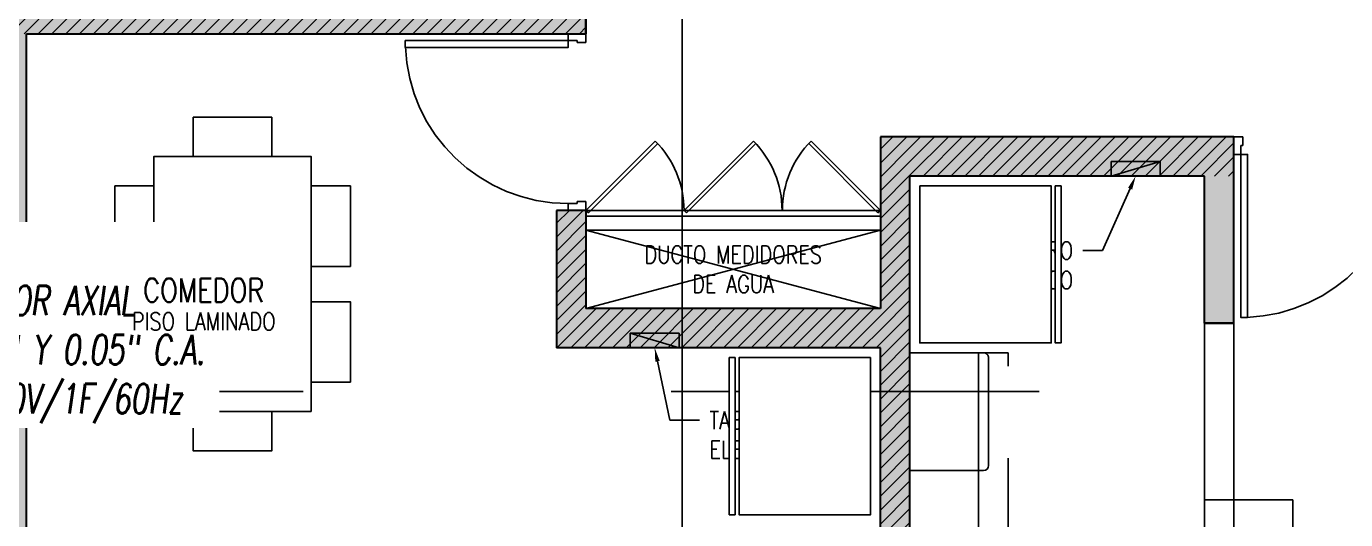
# Model space of a CAD drawing. Header units: millimetres. Extents: x 98 to 155, y -181 to 127.
# Drawn here: x 107.64 to 114.36, y 18.52 to 21.04 of the extents above; entities that cross this region are included whole.
import ezdxf
from ezdxf import colors
from ezdxf.entities.mleader import LeaderData, LeaderLine
from ezdxf.enums import TextEntityAlignment as Align
from ezdxf.math import Vec2, Vec3

# ---------------------------------------------------------------- set-up
doc = ezdxf.new("R2010")
doc.units = ezdxf.units.MM
doc.header["$LTSCALE"] = 15
doc.set_wipeout_variables(frame=1)
for name, pattern in [('CENTER', [2, 1.25, -0.25, 0.25, -0.25]), ('HIDDEN', [0.375, 0.25, -0.125]), ('HIDDEN2', [0.1875, 0.125, -0.0625]), ('X-REF_DP_Arquitectura$0$HIDDEN', [0.375, 0.25, -0.125])]:
    doc.linetypes.add(name, pattern=pattern)
doc.layers.get('0').update_dxf_attribs({"color": 250})
for name, color, linetype in [('A-CORTE', 250, 'CENTER'), ('A-LINEAS', 250, 'Continuous'), ('A-MOBILIARIO', 250, 'Continuous'), ('A-MURO BAJO', 250, 'Continuous'), ('A-PROYECCIONES INT.', 250, 'HIDDEN2'), ('A-PUERTAS', 250, 'Continuous'), ('A-TEXTO-ACABADO PISO', 250, 'Continuous'), ('A_30_Equipamiento', 250, 'Continuous'), ('A_50_TextoAmbiente', 252, 'Continuous'), ('A_50_TextoIndicaciones', 250, 'Continuous'), ('A_50_Vigas', 250, 'X-REF_DP_Arquitectura$0$HIDDEN'), ('A_60_HatchEstructuras', 250, 'Continuous'), ('L6 Linea fina', 141, 'Continuous'), ('MURO CF 60', 250, 'Continuous')]:
    doc.layers.add(name, color=color, linetype=linetype)
doc.layers.add('A-MUROS', color=252, linetype='Continuous', lineweight=30)
doc.layers.add('A_20_Estructuras', color=250, linetype='Continuous', lineweight=18)
doc.styles.add('JNV ING', font='romans.shx', dxfattribs={"width": 0.7, "oblique": 8, "height": 0.15})
doc.styles.add('ROMANS', font='romans.shx', dxfattribs={"width": 0.8})
doc.styles.add('TXT_COTAS', font='romans.shx', dxfattribs={"width": 0.8})
pattern_1 = [(45, (128.67014, 20.47273), (-0.03535534, 0.03535534), [])]

# ---------------------------------------------------------------- blocks, each defined once
blk = doc.blocks.new('EF-TP')
at = {"layer": 'A_60_HatchEstructuras'}
h = blk.add_hatch(color=256, dxfattribs=at)
h.dxf.hatch_style = 1
h.paths.add_polyline_path([(-1.2, -7), (1.6, -7), (1.6, -7.6), (1.75, -7.6), (1.75, -7), (4.5, -7), (4.5, -9.55), (4.65, -9.55), (4.65, -7), (7.5001, -7), (7.5001, -6.85), (4.65, -6.85), (4.65, -4.3), (4.5, -4.3), (4.5, -6.85), (1.75, -6.85), (1.75, -6.25), (1.6, -6.25), (1.6, -6.85), (-1.2, -6.85), (-1.2, -2.9), (-1.15, -2.9), (-1.15, -2.8), (-1.35, -2.8), (-1.35, -11.05), (-1.15, -11.05), (-1.15, -10.95), (-1.2, -10.95)])
h.paths.add_polyline_path([(1.75, -8.35), (1.6, -8.35), (1.6, -9.55), (3.75, -9.55), (3.75, -9.4), (3.3, -9.4), (3.3, -7.8), (3.1, -7.8), (3.1, -9.4), (1.75, -9.4)], flags=17)
h.paths.add_polyline_path([(3.3, -4.45), (3.75, -4.45), (3.75, -4.3), (1.6, -4.3), (1.6, -5.5), (1.7468, -5.5), (1.75, -5.5), (1.75, -4.45), (3.1, -4.45), (3.1, -6.05), (3.3, -6.05)], flags=17)
h = blk.add_hatch(color=256, dxfattribs=at)
h.dxf.hatch_style = 1
h.paths.add_polyline_path([(9.15, -7.725), (10.65, -7.725), (10.65, -8.475), (10.8, -8.475), (10.8, -7.525), (9, -7.525), (9, -8.4), (7.5, -8.4), (7.5, -7.9), (7.35, -7.9), (7.35, -8.6), (9, -8.6), (9, -13.79), (9.15, -13.79)])
h.paths.add_polyline_path([(7.5, -10.35), (7.35, -10.35), (7.35, -13.85), (7.65, -13.85), (7.65, -13.7), (7.5, -13.7)])
h.paths.add_polyline_path([(10.8, -10.625), (10.65, -10.625), (10.65, -13.7), (10.5, -13.7), (10.5, -13.85), (10.8, -13.85)])
at = {"elevation": 0}
blk.add_lwpolyline([(9, -8), (7.5, -8.4)], dxfattribs=at)
blk.add_lwpolyline([(9, -8.4), (7.5, -8)])
at = {"layer": 'A_20_Estructuras'}
blk.add_lwpolyline([(-1.35, -2.8), (-1.35, -11.05), (-1.15, -11.05), (-1.15, -10.95), (-1.2, -10.95), (-1.2, -7), (1.6, -7), (1.6, -7.6), (1.75, -7.6), (1.75, -7), (4.5, -7), (4.5, -9.55), (4.65, -9.55), (4.65, -7), (7.5001, -7), (7.5001, -6.85)], dxfattribs=at)
blk.add_lwpolyline([(9.15, -7.725), (10.65, -7.725), (10.65, -8.475), (10.8, -8.475), (10.8, -7.525), (9, -7.525), (9, -8.4), (7.5, -8.4), (7.5, -7.9), (7.35, -7.9), (7.35, -8.6), (9, -8.6), (9, -13.79), (9.15, -13.79)], close=True, dxfattribs=at)
at = {"layer": 'A_50_Vigas'}
blk.add_line((9, -8, 0), (7.5, -8, 0), dxfattribs=at)
for points in [[(10.65, -10.625), (10.65, -8.475)], [(10.8, -10.625), (10.8, -8.475)]]:
    blk.add_lwpolyline(points, dxfattribs=at)
blk = doc.blocks.new('TEXTO DUCTOS PT')
at = {"layer": 'A_50_TextoIndicaciones', "insert": (8.25, -8.2), "char_height": 0.09, "width": 1.047942, "attachment_point": 5, "style": 'ROMANS'}
blk.add_mtext('\\pxsm1,qc,t16;DUCTO MEDIDORES DE AGUA', dxfattribs=at)
blk = doc.blocks.new('Cortes-Elev.')
at = {"layer": 'A-CORTE', "linetype": 'CENTER', "ltscale": 0.5}
for points in [[(9.3406, 20.8306), (9.3406, 37.8534)], [(-1.966, 27.2284), (51.8601, 27.2284)]]:
    blk.add_lwpolyline(points, dxfattribs=at)
blk = doc.blocks.new('REFRI')
blk.add_wipeout([(0.4, 0), (-0.4, 0), (-0.4, -0.67), (0.4, -0.67)])
blk.add_wipeout([(-0.4, -0.69), (-0.4, -0.72), (0.4, -0.72), (0.4, -0.69)])
for points in [[(-0.4, 0), (-0.4, -0.67), (0.4, -0.67), (0.4, 0)], [(-0.4, -0.69), (-0.4, -0.72), (0.4, -0.72), (0.4, -0.69)]]:
    blk.add_lwpolyline(points, close=True)
blk = doc.blocks.new('*U145')
for p, q in [((0.01, 0.855), (0.01, 0.9)), ((0.1, 0.865), (0.1, 0.9)), ((0.055, 0.855), (0.01, 0.855)), ((0.1, 0.865), (0.055, 0.865)), ((0.055, 0.855), (0.055, 0.865)), ((0.055, 0.045), (0.01, 0.045)), ((0.01, 0.045), (0.01, 0)), ((0.055, 0.045), (0.055, 0.035)), ((0.1, 0.035), (0.055, 0.035)), ((0.1, 0.035), (0.1, 0))]:
    blk.add_line(p, q)
blk.add_lwpolyline([(0.93, 0.07), (0.93, 0.035), (0.1, 0.035), (0.1, 0.07)], close=True)
at = {"linetype": 'HIDDEN2'}
blk.add_arc((0.0995, 0.0339), 0.8311, 2.23015, 89.96723, dxfattribs=at)
blk = doc.blocks.new('A$Cb5611ba7')
for points in [[(0.15, 0.1735), (0.15, -0.0265), (0.56, -0.0265), (0.56, 0.1735)], [(1.15, 0.1735), (1.15, -0.0265), (0.74, -0.0265), (0.74, 0.1735)], [(0, -0.0265), (0, -0.8265), (1.3, -0.8265), (1.3, -0.0265)], [(0, -0.2265), (0, -0.6265), (-0.2, -0.6265), (-0.2, -0.2265)], [(1.5, -0.6265), (1.3, -0.6265), (1.3, -0.2265), (1.5, -0.2265)], [(0.15, -1.0265), (0.15, -0.8265), (0.56, -0.8265), (0.56, -1.0265)], [(1.15, -1.0265), (1.15, -0.8265), (0.74, -0.8265), (0.74, -1.0265)]]:
    blk.add_lwpolyline(points, close=True)
blk = doc.blocks.new('*U136')
at = {"linetype": 'HIDDEN', "ltscale": 0.2}
for p, q in [((0.3534, 0.3534), (0, 0)), ((0.0127, -0.0127), (0.3656, 0.3401)), ((0, 0), (0.0127, -0.0127))]:
    blk.add_line(p, q, dxfattribs=at)
blk.add_arc((0, 0), 0.4995, 0, 45, dxfattribs=at)
blk = doc.blocks.new('Tab.Electrico')
blk.add_hatch(color=256).paths.add_polyline_path([(0.075, 0), (0.075, 0.25), (0, 0)])
for p, q in [((0.075, 0.25), (0, 0)), ((0.075, 0.25), (0, 0.25)), ((0, 0.25), (0, 0)), ((0.075, 0), (0.075, 0.25)), ((0, 0), (0.075, 0))]:
    blk.add_line(p, q)
blk = doc.blocks.new('DPTO 65')
at = {"layer": 'A-LINEAS'}
for p, q in [((-10.35, 1.55), (-8.85, 1.15)), ((-8.85, 1.55), (-10.35, 1.15))]:
    blk.add_line(p, q, dxfattribs=at)
at = {"layer": 'A-MURO BAJO'}
blk.add_line((-10.35, 1.15), (-8.85, 1.15), dxfattribs=at)
at = {"layer": 'A-MUROS'}
for p, q in [((-10.35, 6.94), (-10.35, 1.75)), ((-6, 2.7), (-6, 0.15)), ((-10.35, 1.75), (-8.7, 1.75)), ((-8.7, 1.05), (-8.7, 1.75)), ((-10.35, 1.55), (-8.85, 1.55)), ((-10.35, 0.675, 0), (-10.35, 1.55)), ((-8.85, 1.05), (-8.85, 1.55)), ((-8.85, 1.05), (-8.7, 1.05)), ((-6, 0.15), (-8.8501, 0.15)), ((-8.8501, 0.15), (-8.8501, 0))]:
    blk.add_line(p, q, dxfattribs=at)
at = {"layer": 'A-PUERTAS'}
for p, q in [((-10.35, 1.08), (-8.85, 1.08)), ((-10.35, 1.05), (-8.85, 1.05))]:
    blk.add_line(p, q, dxfattribs=at)
at = {"rotation": 90}
blk.add_blockref('Tab.Electrico', (-9.075, 1.675), dxfattribs=at)
at = {"layer": 'A-MOBILIARIO', "xscale": -1.000000000000001, "rotation": 90}
blk.add_blockref('A$Cb5611ba7', (-7.4765, 2.075), dxfattribs=at)
at = {"layer": 'A-MOBILIARIO', "rotation": 359.9967044834248}
blk.add_blockref('*U145', (-8.8601, 0.15), dxfattribs=at)
at = {"layer": 'A-PROYECCIONES INT.', "ltscale": 0.25, "xscale": -1, "rotation": 180}
blk.add_blockref('*U136', (-10.35, 1.05), dxfattribs=at)
at = {"layer": 'A-PROYECCIONES INT.', "ltscale": 0.25, "rotation": 180}
for p in [(-9.3495, 1.05), (-8.85, 1.05)]:
    blk.add_blockref('*U136', p, dxfattribs=at)
at = {"layer": 'A_30_Equipamiento', "extrusion": (4.49068e-08, 3.60284e-08, 1), "rotation": 90}
blk.add_blockref('REFRI', (-10.3, 2.2, 0), dxfattribs=at)
blk = doc.blocks.new('DPTO 75')
blk.add_arc((-0.425, 1.675, 0), 0.025, 90, 180)
at = {"layer": 'A-MURO BAJO', "elevation": 0}
blk.add_lwpolyline([(-1.7, 3.25), (-2, 3.25), (-2, 1.85), (-1.55, 1.85), (-1.55, 3.1), (-1.7, 3.1), (-1.7, 3.2)], dxfattribs=at)
at = {"layer": 'A-MUROS'}
for p, q in [((-0.05, 6.265, 0), (-0.05, 0.2, 0)), ((-1.7, 0.95, 0), (-1.7, 0, 0)), ((-1.7, 0.95, 0), (-1.55, 0.95, 0)), ((-1.55, 0.95, 0), (-1.55, 0.2, 0)), ((-1.55, 0.2, 0), (-0.05, 0.2, 0)), ((-1.7, 0, 0), (0.1, 0, 0))]:
    blk.add_line(p, q, dxfattribs=at)
at = {"layer": 'A-PROYECCIONES INT.', "ltscale": 0.5}
for p, q in [((-0.4, 1.1, 0), (-0.4, 2.6125, 0)), ((-0.05, 1.7, 0), (-0.425, 1.7, 0)), ((-0.45, 1.125, 0), (-0.45, 1.675, 0)), ((-0.4, 1.1, 0), (-0.425, 1.1, 0))]:
    blk.add_line(p, q, dxfattribs=at)
at = {"layer": 'A-PROYECCIONES INT.'}
blk.add_line((-1.7, 0, 0), (-1.7, 0, 0), dxfattribs=at)
at = {"layer": 'A-PROYECCIONES INT.', "ltscale": 0.5, "elevation": 0}
blk.add_lwpolyline([(-0.05, 2.575), (-0.55, 2.575), (-0.55, 1.1), (-0.05, 1.1)], dxfattribs=at)
at = {"layer": 'A-PROYECCIONES INT.', "ltscale": 0.5}
blk.add_arc((-0.425, 1.125, 0), 0.025, 180, 270, dxfattribs=at)
at = {"xscale": -1, "rotation": 90}
blk.add_blockref('Tab.Electrico', (-1.075, 0.2, 0), dxfattribs=at)
at = {"layer": 'A-MOBILIARIO', "rotation": 90}
blk.add_blockref('*U145', (-1.7, -0.01), dxfattribs=at)
at = {"layer": 'A_30_Equipamiento', "extrusion": (4.49068e-08, -3.60284e-08, -1), "zscale": -1.000000000000015, "rotation": 90}
blk.add_blockref('REFRI', (0.1, 0.65, 0), dxfattribs=at)
blk = doc.blocks.new('Vent SSHH F1')
at = {"layer": 'L6 Linea fina'}
ml = blk.add_multileader_mtext('Standard', dxfattribs=at)
ml.set_content('{\\LEA-01}\\PEXTRACTOR AXIAL\\P100 CFM Y 0.05" C.A.\\P18W/220V/1F/60Hz', color=12, style='JNV ING')
ml.set_leader_properties(color=256, linetype='ByLayer', lineweight=-1)
ml.build(insert=Vec2(0, 0))
ml.multileader.update_dxf_attribs({"dogleg_length": 0.05, "arrow_head_size": 0.15})
ctx = ml.context
ctx.base_point, ctx.char_height, ctx.arrow_head_size, ctx.landing_gap_size, ctx.plane_origin = Vec3(2.1635, -1.2515, 0), 0.15, 0.15, 0.07, Vec3(4.5707, -1.854, 0)
notes = []
notes.append((ctx, [(1, (1, 1, 0), (2.1135, -1.2515, 0), (1, 0), 0.05, [(0, [(1.722, -1.6347, 0)], 0, [])])]))
ctx.mtext.insert, ctx.mtext.flow_direction = Vec3(2.2335, -1.1515, 0), 5
ctx.mtext.has_bg_fill, ctx.mtext.bg_color, ctx.mtext.bg_scale_factor, ctx.mtext.bg_transparency, ctx.mtext.use_window_bg_color = 1, -1027028792, 1.5, 0, 1
for ctx, leaders in notes:
    for number, flags, end, landing, length, lines in leaders:
        leader = LeaderData()
        leader.index, (leader.has_last_leader_line, leader.has_dogleg_vector, leader.attachment_direction) = number, flags
        leader.last_leader_point, leader.dogleg_vector, leader.dogleg_length = Vec3(end), Vec3(landing), length
        for number, points, colour, breaks in lines:
            line = LeaderLine()
            line.index, line.vertices, line.color, line.breaks = number, Vec3.list(points), colors.encode_raw_color(colour), breaks
            leader.lines.append(line)
        ctx.leaders.append(leader)
ml = blk.add_multileader_mtext('Standard', dxfattribs=at)
ml.set_content('{\\LEA-01}\\PEXTRACTOR AXIAL\\P100 CFM Y 0.05" C.A.\\P18W/220V/1F/60Hz', color=12, style='JNV ING')
ml.set_leader_properties(color=256, linetype='ByLayer', lineweight=-1)
ml.build(insert=Vec2(0, 0))
ml.multileader.update_dxf_attribs({"dogleg_length": 0.05, "arrow_head_size": 0.15})
ctx = ml.context
ctx.base_point, ctx.char_height, ctx.arrow_head_size, ctx.landing_gap_size, ctx.plane_origin = Vec3(2.1635, -3.6839, 0), 0.15, 0.15, 0.07, Vec3(4.5707, -4.2864, 0)
notes = []
notes.append((ctx, [(1, (1, 1, 0), (2.1135, -3.6839, 0), (1, 0), 0.05, [(0, [(1.722, -3.2735, 0)], 0, [])])]))
ctx.mtext.insert, ctx.mtext.flow_direction = Vec3(2.2335, -3.5839, 0), 5
ctx.mtext.has_bg_fill, ctx.mtext.bg_color, ctx.mtext.bg_scale_factor, ctx.mtext.bg_transparency, ctx.mtext.use_window_bg_color = 1, -1027028792, 1.5, 0, 1
for ctx, leaders in notes:
    for number, flags, end, landing, length, lines in leaders:
        leader = LeaderData()
        leader.index, (leader.has_last_leader_line, leader.has_dogleg_vector, leader.attachment_direction) = number, flags
        leader.last_leader_point, leader.dogleg_vector, leader.dogleg_length = Vec3(end), Vec3(landing), length
        for number, points, colour, breaks in lines:
            line = LeaderLine()
            line.index, line.vertices, line.color, line.breaks = number, Vec3.list(points), colors.encode_raw_color(colour), breaks
            leader.lines.append(line)
        ctx.leaders.append(leader)

msp = doc.modelspace()

# ---------------------------------------------------------------- hatches: boundary and pattern name
at = {"layer": 'MURO CF 60'}
h = msp.add_hatch(dxfattribs=at)
h.set_pattern_fill('_USER', color=256, scale=0.05, angle=45, pattern_type=0)
h.set_pattern_definition(pattern_1)
h.paths.add_polyline_path([(101.6401, 21.148), (110.4902, 21.148), (110.4902, 20.998), (101.6401, 20.998)])
h = msp.add_hatch(dxfattribs=at)
h.set_pattern_fill('_USER', color=256, scale=0.05, angle=45, pattern_type=0)
h.set_pattern_definition(pattern_1)
h.paths.add_polyline_path([(111.9901, 20.473), (112.1401, 20.473), (112.1401, 14.208), (111.9901, 14.208)])
h = msp.add_hatch(dxfattribs=at)
h.set_pattern_fill('_USER', color=256, scale=0.05, angle=45, pattern_type=0)
h.set_pattern_definition(pattern_1)
h.paths.add_polyline_path([(113.7901, 20.273), (112.1401, 20.273), (112.1401, 20.473), (113.7901, 20.473)])
h = msp.add_hatch(dxfattribs=at)
h.set_pattern_fill('_USER', color=256, scale=0.05, angle=45, pattern_type=0)
h.set_pattern_definition(pattern_1)
h.paths.add_polyline_path([(110.3401, 20.098), (110.4901, 20.098), (110.4901, 19.598), (110.3401, 19.598)])
h = msp.add_hatch(dxfattribs=at)
h.set_pattern_fill('_USER', color=256, scale=0.05, angle=45, pattern_type=0)
h.set_pattern_definition(pattern_1)
h.paths.add_polyline_path([(110.3401, 19.398), (111.9901, 19.398), (111.9901, 19.598), (110.3401, 19.598)])

# ---------------------------------------------------------------- block references
msp.add_blockref('EF-TP', (102.9901, 27.9977))
at = {"layer": 'A-CORTE'}
msp.add_blockref('Cortes-Elev.', (101.6401, -8.052), dxfattribs=at)
at = {"layer": 'A_50_TextoIndicaciones'}
msp.add_blockref('TEXTO DUCTOS PT', (102.9901, 27.998), dxfattribs=at)

# ---------------------------------------------------------------- texts
at = {"layer": 'A-TEXTO-ACABADO PISO', "insert": (108.5434, 19.5778), "char_height": 0.09, "attachment_point": 2, "rotation": 0.00002, "style": 'ROMANS'}
msp.add_mtext_dynamic_manual_height_columns('PISO LAMINADO', width=1.20225, gutter_width=12.5, heights=[0], dxfattribs=at)
at = {"layer": 'A_50_TextoAmbiente', "style": 'ROMANS', "width": 0.8}
msp.add_text('COMEDOR', height=0.12, dxfattribs=at).set_placement((108.5434, 19.6314), align=Align.CENTER)

# ---------------------------------------------------------------- leaders
at = {"layer": 'A_50_TextoIndicaciones'}
ml = msp.add_multileader_mtext('Standard', dxfattribs=at)
ml.set_content('\\pxsm1,t16;TABLERO ELECTRICO', color=256, style='TXT_COTAS')
ml.set_leader_properties(color=256)
ml.build(insert=Vec2(0, 0))
ml.multileader.update_dxf_attribs({"dogleg_length": 0.05, "arrow_head_size": 0.07})
ctx = ml.context
ctx.base_point, ctx.char_height, ctx.arrow_head_size, ctx.landing_gap_size, ctx.plane_origin = Vec3(112.3832, 19.8934), 0.09, 0.07, 0.05, Vec3(113.4812, 20.2152)
ctx.text_align_type = 2
notes = []
notes.append((ctx, [(0, (1, 1, 0), (113.1215, 19.8934), (-1, 0), 0.1, [(0, [(113.2901, 20.273)], 0, [])])]))
ctx.mtext.insert, ctx.mtext.width, ctx.mtext.defined_height, ctx.mtext.alignment, ctx.mtext.flow_direction = Vec3(112.9715, 19.9384), 0.665701, 0.3008, 3, 5
ml = msp.add_multileader_mtext('Standard', dxfattribs=at)
ml.set_content('\\pxsm1,t16;TABLERO ELECTRICO', color=256, style='TXT_COTAS')
ml.set_leader_properties(color=256)
ml.build(insert=Vec2(0, 0))
ml.multileader.update_dxf_attribs({"dogleg_length": 0.05, "arrow_head_size": 0.07})
ctx = ml.context
ctx.base_point, ctx.char_height, ctx.arrow_head_size, ctx.landing_gap_size, ctx.plane_origin = Vec3(111.069, 19.0296), 0.09, 0.07, 0.05, Vec3(110.654, 19.348)
notes.append((ctx, [(0, (1, 1, 0), (110.9174, 19.0296), (1, 0), 0.1516, [(0, [(110.8402, 19.398)], 0, [])])]))
ctx.mtext.insert, ctx.mtext.width, ctx.mtext.defined_height, ctx.mtext.flow_direction = Vec3(111.119, 19.0746), 0.665701, 0.3008, 5
for ctx, leaders in notes:
    for number, flags, end, landing, length, lines in leaders:
        leader = LeaderData()
        leader.index, (leader.has_last_leader_line, leader.has_dogleg_vector, leader.attachment_direction) = number, flags
        leader.last_leader_point, leader.dogleg_vector, leader.dogleg_length = Vec3(end), Vec3(landing), length
        for number, points, colour, breaks in lines:
            line = LeaderLine()
            line.index, line.vertices, line.color, line.breaks = number, Vec3.list(points), colors.encode_raw_color(colour), breaks
            leader.lines.append(line)
        ctx.leaders.append(leader)

# ---------------------------------------------------------------- next in the draw order: block references
at = {"xscale": -1}
msp.add_blockref('DPTO 65', (101.6401, 20.998), dxfattribs=at)

# ---------------------------------------------------------------- next in the draw order: block references
at = {"rotation": 180}
msp.add_blockref('DPTO 65', (101.6401, 21.148), dxfattribs=at)

# ---------------------------------------------------------------- next in the draw order: block references
msp.add_blockref('DPTO 75', (112.0901, 20.473, 0), dxfattribs=at)

# ---------------------------------------------------------------- next in the draw order: block references
at = {"layer": 'L6 Linea fina'}
msp.add_blockref('Vent SSHH F1', (104.7401, 23.548), dxfattribs=at)

doc.saveas('drawing.dxf')
